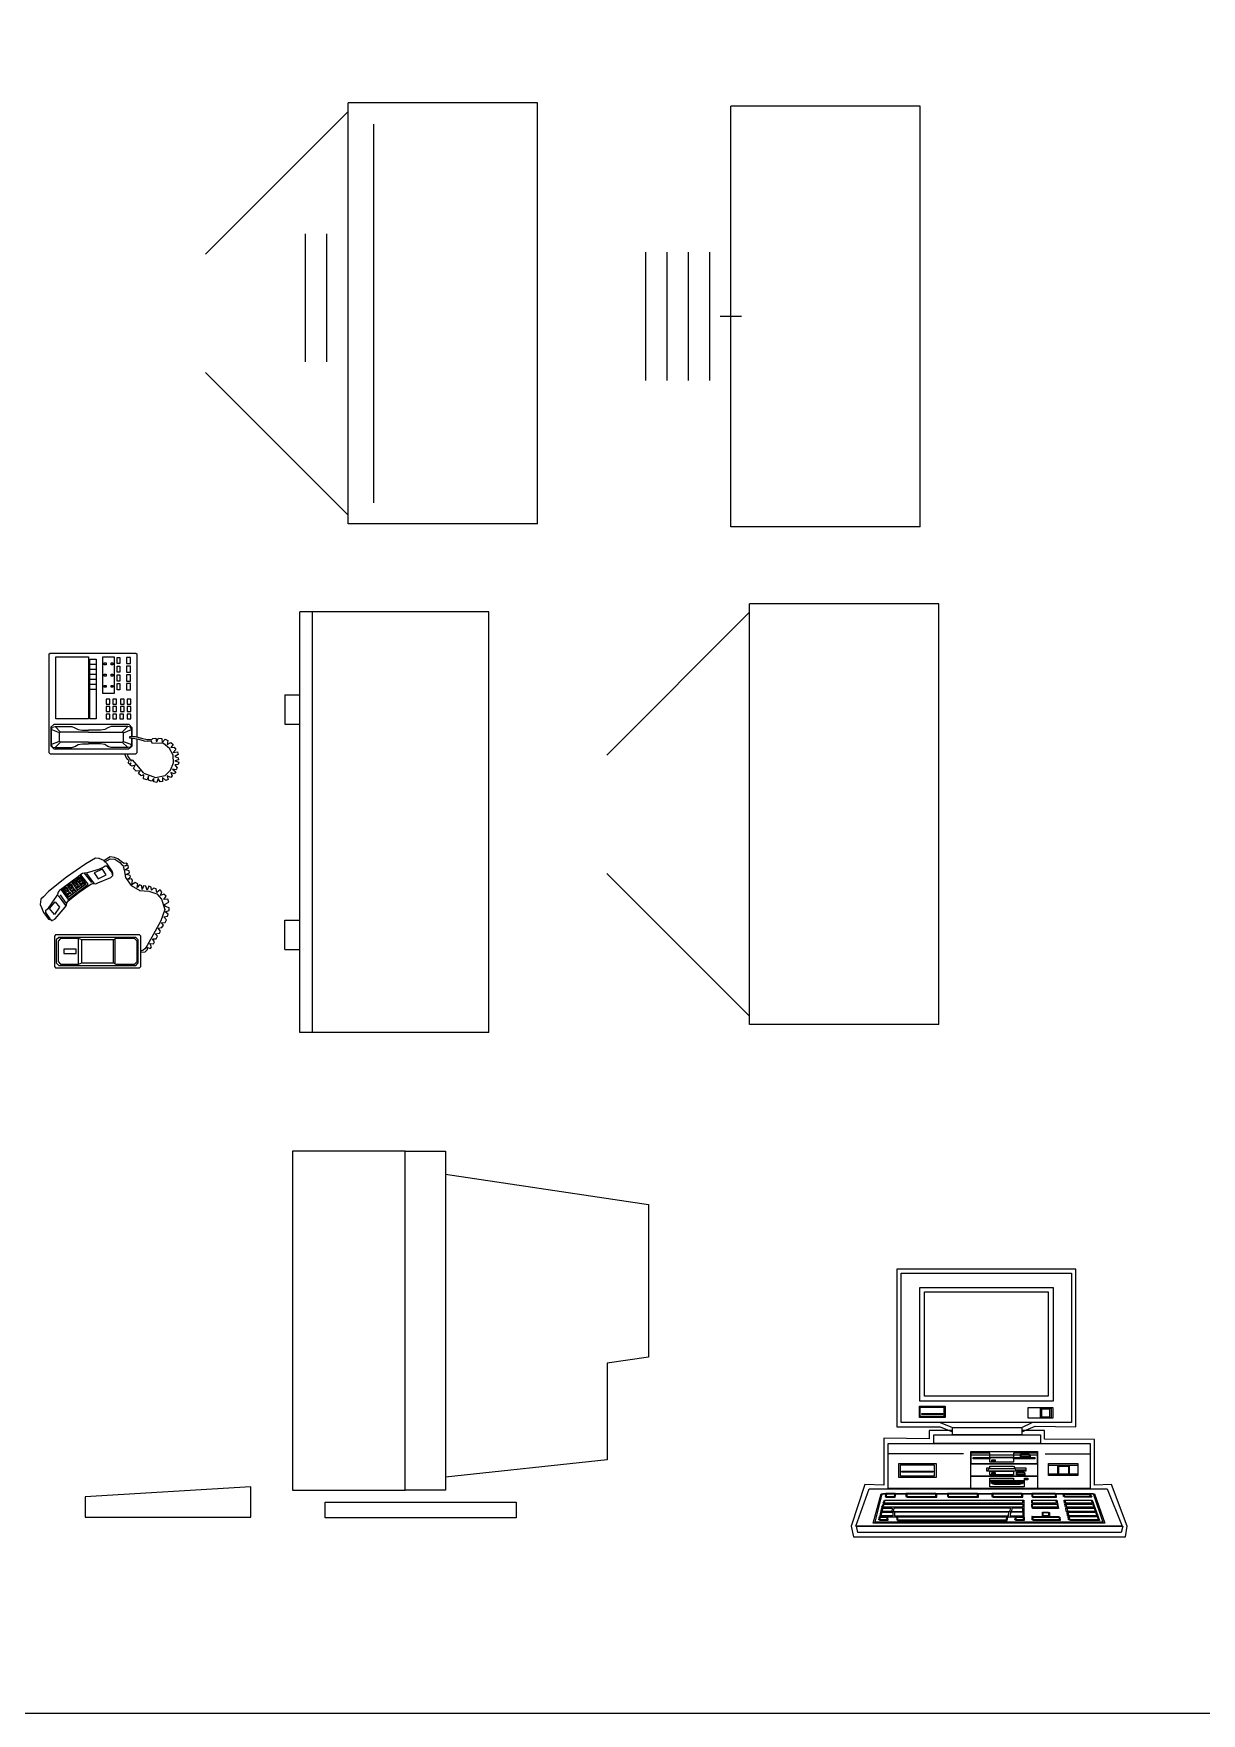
# Model space of a CAD drawing. Header units: millimetres. Extents: x 1474 to 2240, y 2278 to 2630.
# Drawn here: x 2233.178 to 2236.442, y 2601.843 to 2606.536 of the extents above; entities that cross this region are included whole.
import ezdxf

# ---------------------------------------------------------------- set-up
doc = ezdxf.new("R2010")
doc.units = ezdxf.units.MM
doc.layers.add('3DJORDAN', color=30, linetype='Continuous')
doc.layers.add('THIET-BI', color=21, linetype='Continuous')

# ---------------------------------------------------------------- blocks, each defined once
blk = doc.blocks.new('A$C1BE96750')
at = {"layer": 'THIET-BI', "linetype": 'ByBlock'}
for p, q in [((0, 1030), (10, 1040)), ((0, 1030), (0, 240)), ((10, 1040), (700, 1040)), ((55, 510), (55, 1010)), ((55, 1010), (320, 1010)), ((320, 1010), (320, 510)), ((330, 510), (330, 990)), ((330, 990), (380, 990)), ((330, 950), (380, 950)), ((380, 990), (380, 510)), ((435, 1010), (525, 1010)), ((435, 715), (435, 1010)), ((445, 960), (460, 960)), ((445, 945), (445, 960)), ((460, 945), (445, 945)), ((460, 960), (460, 945)), ((500, 960), (515, 960)), ((500, 945), (500, 960)), ((515, 945), (500, 945)), ((515, 960), (515, 945)), ((525, 1010), (525, 715)), ((550, 955), (550, 1005)), ((550, 1005), (570, 1005)), ((570, 955), (550, 955)), ((570, 1005), (570, 955)), ((655, 1005), (625, 1005)), ((625, 1005), (625, 955)), ((625, 955), (655, 955)), ((655, 955), (655, 1005)), ((700, 1040), (710, 1030)), ((710, 365), (710, 1030)), ((330, 910), (380, 910)), ((330, 870), (380, 870)), ((330, 830), (380, 830)), ((445, 870), (460, 870)), ((445, 855), (445, 870)), ((460, 855), (445, 855)), ((460, 870), (460, 855)), ((500, 870), (515, 870)), ((500, 855), (500, 870)), ((515, 855), (500, 855)), ((515, 870), (515, 855)), ((550, 885), (550, 935)), ((550, 935), (570, 935)), ((570, 885), (550, 885)), ((550, 815), (550, 865)), ((550, 865), (570, 865)), ((570, 815), (550, 815)), ((570, 935), (570, 885)), ((570, 865), (570, 815)), ((625, 935), (625, 885)), ((655, 935), (625, 935)), ((625, 885), (655, 885)), ((625, 865), (625, 815)), ((655, 865), (625, 865)), ((625, 815), (655, 815)), ((655, 885), (655, 935)), ((655, 815), (655, 865)), ((330, 790), (380, 790)), ((330, 750), (380, 750)), ((525, 715), (435, 715)), ((445, 780), (460, 780)), ((445, 765), (445, 780)), ((460, 765), (445, 765)), ((460, 780), (460, 765)), ((500, 765), (500, 780)), ((500, 780), (515, 780)), ((515, 765), (500, 765)), ((515, 780), (515, 765)), ((550, 795), (570, 795)), ((550, 745), (550, 795)), ((570, 745), (550, 745)), ((570, 795), (570, 745)), ((625, 795), (625, 745)), ((655, 795), (625, 795)), ((625, 745), (655, 745)), ((655, 745), (655, 795)), ((460, 670), (460, 630)), ((490, 670), (460, 670)), ((460, 630), (490, 630)), ((490, 610), (460, 610)), ((460, 610), (460, 570)), ((460, 570), (490, 570)), ((460, 550), (460, 510)), ((490, 550), (460, 550)), ((490, 630), (490, 670)), ((490, 570), (490, 610)), ((490, 510), (490, 550)), ((515, 670), (515, 630)), ((545, 670), (515, 670)), ((515, 630), (545, 630)), ((515, 610), (515, 570)), ((545, 610), (515, 610)), ((515, 570), (545, 570)), ((515, 550), (515, 510)), ((545, 550), (515, 550)), ((545, 630), (545, 670)), ((545, 570), (545, 610)), ((545, 510), (545, 550)), ((570, 550), (570, 510)), ((600, 550), (570, 550)), ((575, 670), (575, 630)), ((605, 670), (575, 670)), ((575, 630), (605, 630)), ((605, 610), (575, 610)), ((575, 610), (575, 570)), ((575, 570), (605, 570)), ((600, 510), (600, 550)), ((605, 630), (605, 670)), ((605, 570), (605, 610)), ((630, 670), (630, 630)), ((660, 670), (630, 670)), ((630, 630), (660, 630)), ((630, 610), (630, 570)), ((660, 610), (630, 610)), ((630, 570), (660, 570)), ((630, 550), (630, 510)), ((660, 550), (630, 550)), ((660, 630), (660, 670)), ((660, 570), (660, 610)), ((660, 510), (660, 550)), ((40, 465), (15, 445)), ((15, 445), (15, 295)), ((20, 425), (30, 445)), ((85, 400), (20, 425)), ((20, 425), (20, 305)), ((30, 445), (50, 450)), ((645, 465), (40, 465)), ((50, 450), (95, 405)), ((50, 450), (185, 450)), ((320, 510), (55, 510)), ((95, 405), (85, 400)), ((320, 405), (95, 405)), ((185, 450), (210, 440)), ((210, 440), (235, 425)), ((235, 425), (270, 420)), ((270, 420), (320, 420)), ((415, 420), (320, 420)), ((320, 405), (590, 405)), ((380, 510), (330, 510)), ((450, 425), (415, 420)), ((475, 440), (450, 425)), ((460, 510), (490, 510)), ((500, 450), (475, 440)), ((635, 450), (500, 450)), ((515, 510), (545, 510)), ((570, 510), (600, 510)), ((635, 450), (590, 405)), ((590, 405), (600, 400)), ((600, 400), (665, 425)), ((630, 510), (660, 510)), ((655, 445), (635, 450)), ((670, 440), (645, 465)), ((665, 425), (655, 445)), ((665, 425), (665, 370)), ((670, 370), (670, 440)), ((15, 295), (40, 270)), ((85, 330), (20, 305)), ((20, 305), (30, 285)), ((30, 285), (50, 280)), ((40, 270), (640, 270)), ((50, 280), (95, 325)), ((50, 280), (185, 280)), ((85, 330), (85, 400)), ((95, 325), (85, 330)), ((320, 325), (95, 325)), ((185, 280), (210, 290)), ((210, 290), (235, 305)), ((235, 305), (270, 310)), ((270, 310), (320, 310)), ((320, 325), (590, 325)), ((415, 310), (320, 310)), ((450, 305), (415, 310)), ((475, 290), (450, 305)), ((500, 280), (475, 290)), ((635, 280), (500, 280)), ((590, 325), (600, 330)), ((635, 280), (590, 325)), ((600, 330), (600, 400)), ((600, 330), (665, 305)), ((655, 285), (635, 280)), ((640, 270), (670, 295)), ((650, 355), (650, 370)), ((650, 370), (693, 369)), ((690, 352), (650, 355)), ((665, 305), (655, 285)), ((665, 354), (665, 305)), ((670, 295), (670, 354)), ((722, 345), (690, 352)), ((693, 369), (744, 357)), ((710, 240), (710, 348)), ((770, 333), (722, 345)), ((744, 357), (791, 345)), ((794, 330), (770, 333)), ((791, 345), (818, 346)), ((821, 331), (794, 330)), ((818, 346), (824, 343)), ((834, 313), (821, 331)), ((824, 343), (835, 354)), ((857, 317), (834, 313)), ((835, 354), (859, 356)), ((921, 312), (857, 317)), ((859, 356), (864, 327)), ((864, 327), (881, 355)), ((881, 355), (909, 353)), ((909, 353), (912, 321)), ((912, 321), (934, 349)), ((970, 273), (921, 312)), ((934, 349), (957, 336)), ((957, 336), (951, 306)), ((951, 306), (980, 320)), ((998, 220), (970, 273)), ((980, 320), (998, 305)), ((998, 305), (981, 281)), ((981, 281), (1008, 285)), ((1008, 285), (1020, 266)), ((0, 240), (10, 230)), ((10, 230), (700, 230)), ((621, 200), (610, 230)), ((635, 186), (621, 200)), ((630, 230), (636, 208)), ((645, 175), (635, 186)), ((636, 208), (652, 188)), ((638, 157), (645, 175)), ((647, 148), (638, 157)), ((662, 155), (647, 148)), ((652, 188), (659, 182)), ((652, 143), (662, 155)), ((666, 130), (652, 143)), ((659, 182), (658, 172)), ((658, 172), (669, 182)), ((695, 140), (666, 130)), ((669, 182), (705, 142)), ((681, 113), (695, 140)), ((700, 230), (710, 240)), ((705, 142), (761, 76)), ((978, 100), (1003, 159)), ((1003, 159), (998, 220)), ((1020, 266), (1000, 242)), ((1000, 242), (1033, 245)), ((1039, 224), (1012, 210)), ((1012, 210), (1039, 198)), ((1041, 181), (1012, 174)), ((1012, 174), (1044, 163)), ((1039, 144), (1012, 143)), ((1012, 143), (1032, 119)), ((1033, 245), (1039, 224)), ((1039, 198), (1041, 181)), ((1044, 163), (1039, 144)), ((703, 90), (681, 113)), ((735, 95), (703, 90)), ((721, 72), (735, 95)), ((741, 53), (721, 72)), ((763, 61), (741, 53)), ((760, 30), (763, 61)), ((790, 21), (760, 30)), ((763, 75), (858, 41)), ((801, 51), (790, 21)), ((800, 18), (801, 51)), ((824, 11), (800, 18)), ((844, 32), (824, 11)), ((844, 5), (844, 32)), ((869, 0), (844, 5)), ((858, 41), (934, 56)), ((878, 31), (869, 0)), ((894, 5), (878, 31)), ((914, 9), (894, 5)), ((913, 40), (914, 9)), ((940, 16), (913, 40)), ((934, 56), (978, 100)), ((960, 24), (940, 16)), ((951, 54), (960, 24)), ((979, 39), (951, 54)), ((979, 81), (991, 53)), ((1006, 69), (979, 81)), ((991, 53), (979, 39)), ((1024, 103), (994, 106)), ((994, 106), (1020, 85)), ((1020, 85), (1006, 69)), ((1032, 119), (1024, 103))]:
    blk.add_line(p, q, dxfattribs=at)
blk = doc.blocks.new('A$C19266CF4')
at = {"layer": 'THIET-BI', "linetype": 'ByBlock'}
for p, q in [((366, 835), (212, 729)), ((444, 880), (366, 835)), ((475, 879), (444, 880)), ((511, 861), (475, 879)), ((522, 817), (506, 807)), ((564, 891), (512, 860)), ((512, 860), (519, 851)), ((519, 851), (563, 876)), ((532, 817), (522, 817)), ((539, 835), (523, 852)), ((545, 810), (532, 817)), ((580, 777), (539, 835)), ((576, 768), (545, 810)), ((563, 876), (600, 873)), ((598, 887), (564, 891)), ((624, 876), (598, 887)), ((600, 873), (641, 846)), ((653, 851), (624, 876)), ((641, 846), (658, 825)), ((674, 838), (653, 851)), ((658, 825), (669, 819)), ((669, 819), (667, 815)), ((667, 815), (675, 788)), ((692, 841), (674, 838)), ((679, 817), (702, 834)), ((706, 823), (679, 817)), ((702, 834), (692, 841)), ((710, 805), (706, 823)), ((212, 729), (68, 613)), ((327, 747), (169, 627)), ((309, 735), (173, 635)), ((222, 657), (245, 675)), ((245, 675), (259, 655)), ((257, 685), (281, 703)), ((272, 666), (257, 685)), ((262, 677), (286, 694)), ((295, 683), (272, 666)), ((277, 658), (300, 675)), ((281, 703), (295, 683)), ((292, 712), (316, 729)), ((306, 692), (292, 712)), ((308, 665), (296, 682)), ((297, 703), (321, 721)), ((330, 709), (306, 692)), ((321, 672), (307, 690)), ((328, 751), (309, 735)), ((311, 684), (335, 702)), ((316, 729), (330, 709)), ((320, 672), (343, 689)), ((368, 674), (323, 738)), ((326, 664), (349, 682)), ((387, 671), (327, 747)), ((339, 759), (328, 751)), ((343, 691), (331, 709)), ((354, 761), (339, 759)), ((358, 671), (345, 688)), ((379, 763), (354, 761)), ((354, 761), (413, 686)), ((436, 676), (375, 759)), ((468, 791), (379, 763)), ((408, 671), (424, 678)), ((424, 678), (447, 676)), ((500, 792), (433, 763)), ((433, 763), (465, 716)), ((447, 676), (463, 682)), ((463, 682), (567, 726)), ((465, 716), (531, 746)), ((506, 807), (468, 791)), ((531, 746), (500, 792)), ((567, 726), (583, 742)), ((583, 741), (576, 768)), ((583, 760), (580, 777)), ((583, 742), (583, 760)), ((675, 788), (685, 725)), ((683, 787), (710, 805)), ((715, 779), (683, 787)), ((685, 725), (732, 661)), ((690, 749), (717, 763)), ((724, 743), (690, 749)), ((702, 711), (727, 730)), ((734, 716), (702, 711)), ((717, 763), (715, 779)), ((727, 730), (724, 743)), ((743, 704), (734, 716)), ((736, 668), (743, 704)), ((764, 686), (736, 668)), ((784, 675), (764, 686)), ((779, 646), (784, 675)), ((6, 551), (3, 529)), ((27, 571), (6, 551)), ((68, 613), (27, 571)), ((140, 589), (60, 472)), ((145, 607), (140, 589)), ((149, 615), (145, 607)), ((207, 502), (147, 580)), ((156, 621), (149, 615)), ((173, 635), (156, 621)), ((210, 520), (164, 586)), ((169, 627), (225, 550)), ((178, 631), (224, 567)), ((185, 631), (208, 649)), ((199, 612), (185, 631)), ((190, 623), (213, 640)), ((223, 629), (199, 612)), ((213, 592), (200, 610)), ((204, 604), (227, 621)), ((208, 649), (223, 629)), ((212, 591), (236, 609)), ((227, 573), (213, 591)), ((218, 584), (242, 602)), ((236, 638), (222, 657)), ((235, 611), (223, 628)), ((224, 567), (368, 674)), ((225, 550), (387, 671)), ((226, 649), (250, 666)), ((226, 538), (313, 608)), ((227, 573), (251, 590)), ((259, 655), (236, 638)), ((250, 618), (237, 636)), ((251, 591), (238, 608)), ((241, 630), (264, 647)), ((249, 617), (273, 635)), ((264, 599), (250, 617)), ((255, 610), (278, 628)), ((272, 637), (260, 654)), ((264, 599), (288, 616)), ((286, 646), (273, 664)), ((288, 617), (275, 634)), ((285, 645), (308, 663)), ((300, 627), (286, 645)), ((291, 638), (314, 656)), ((300, 627), (324, 644)), ((324, 645), (310, 662)), ((313, 608), (408, 671)), ((335, 653), (321, 671)), ((335, 653), (358, 671)), ((732, 661), (800, 620)), ((799, 667), (779, 646)), ((798, 620), (874, 615)), ((816, 659), (799, 667)), ((821, 629), (816, 659)), ((831, 659), (821, 629)), ((850, 657), (831, 659)), ((861, 625), (850, 657)), ((873, 655), (861, 625)), ((893, 648), (873, 655)), ((874, 615), (937, 595)), ((895, 623), (893, 648)), ((911, 641), (895, 623)), ((933, 635), (911, 641)), ((938, 605), (933, 635)), ((937, 595), (976, 553)), ((965, 626), (938, 605)), ((978, 610), (965, 626)), ((968, 582), (978, 610)), ((995, 593), (968, 582)), ((976, 553), (1002, 468)), ((1012, 576), (995, 593)), ((995, 550), (1012, 576)), ((1027, 551), (995, 550)), ((1033, 528), (1027, 551)), ((3, 529), (0, 510)), ((0, 510), (10, 485)), ((10, 485), (27, 444)), ((27, 444), (68, 391)), ((60, 472), (44, 457)), ((44, 457), (44, 445)), ((44, 445), (79, 395)), ((75, 476), (121, 531)), ((114, 429), (75, 476)), ((156, 488), (114, 429)), ((121, 531), (156, 488)), ((121, 395), (201, 488)), ((201, 488), (211, 503)), ((211, 503), (214, 522)), ((214, 522), (226, 538)), ((1002, 468), (971, 378)), ((993, 410), (1023, 415)), ((1015, 386), (993, 410)), ((1000, 510), (1033, 528)), ((1006, 493), (1000, 510)), ((1005, 451), (1038, 462)), ((1029, 431), (1005, 451)), ((1038, 483), (1006, 493)), ((1023, 415), (1029, 431)), ((1038, 462), (1038, 483)), ((68, 391), (101, 383)), ((79, 395), (97, 379)), ((101, 383), (121, 395)), ((923, 294), (860, 180)), ((971, 378), (923, 294)), ((925, 274), (958, 278)), ((944, 254), (925, 274)), ((949, 318), (979, 324)), ((966, 295), (949, 318)), ((958, 278), (966, 295)), ((973, 361), (1004, 365)), ((991, 342), (973, 361)), ((979, 324), (991, 342)), ((1004, 365), (1015, 386)), ((124, 265), (114, 255)), ((114, 255), (114, 10)), ((799, 265), (124, 265)), ((149, 245), (129, 225)), ((129, 225), (129, 40)), ((164, 235), (144, 215)), ((144, 215), (144, 50)), ((769, 245), (149, 245)), ((309, 235), (164, 235)), ((189, 150), (189, 115)), ((289, 150), (189, 150)), ((289, 115), (289, 150)), ((334, 225), (309, 235)), ((309, 30), (309, 235)), ((589, 225), (334, 225)), ((334, 40), (334, 225)), ((609, 235), (589, 225)), ((589, 40), (589, 225)), ((604, 30), (604, 235)), ((759, 235), (609, 235)), ((779, 215), (759, 235)), ((789, 225), (769, 245)), ((779, 50), (779, 215)), ((789, 40), (789, 225)), ((809, 255), (799, 265)), ((809, 10), (809, 255)), ((827, 142), (809, 135)), ((841, 152), (827, 142)), ((852, 166), (841, 152)), ((843, 130), (862, 147)), ((860, 180), (852, 166)), ((862, 147), (864, 164)), ((864, 164), (886, 155)), ((896, 168), (882, 197)), ((882, 197), (911, 192)), ((886, 155), (896, 168)), ((920, 208), (902, 233)), ((902, 233), (931, 233)), ((911, 192), (920, 208)), ((931, 233), (944, 254)), ((114, 10), (124, 0)), ((124, 0), (799, 0)), ((129, 40), (149, 20)), ((144, 50), (144, 50)), ((144, 50), (164, 30)), ((149, 20), (769, 20)), ((164, 30), (309, 30)), ((189, 115), (289, 115)), ((309, 30), (334, 40)), ((334, 40), (589, 40)), ((589, 40), (609, 30)), ((609, 30), (759, 30)), ((759, 30), (779, 50)), ((769, 20), (789, 40)), ((799, 0), (809, 10)), ((809, 125), (843, 130))]:
    blk.add_line(p, q, dxfattribs=at)
blk = doc.blocks.new('cuppord-5')
at = {"color": 0, "linetype": 'ByBlock'}
for p, q in [((0, 0), (-0.45, 0)), ((-0.45, -1), (-0.45, 0)), ((0, -1), (0, 0)), ((-0.45, -0.02), (-0.7894, -0.3594)), ((-0.39, -0.05), (-0.39, -0.95)), ((-0.5516, -0.6155), (-0.5516, -0.3107)), ((-0.5008, -0.6155), (-0.5008, -0.3107)), ((-0.45, -0.98), (-0.7894, -0.6406)), ((0, -1), (-0.45, -1))]:
    blk.add_line(p, q, dxfattribs=at)
blk = doc.blocks.new('cuppord-2')
at = {"color": 0, "linetype": 'ByBlock'}
for p, q in [((-0.45, -1), (-0.45, 0)), ((0, 0), (-0.45, 0)), ((0, -1), (0, 0)), ((-0.45, -0.02), (-0.7894, -0.3594)), ((-0.45, -0.98), (-0.7894, -0.6406)), ((0, -1), (-0.45, -1))]:
    blk.add_line(p, q, dxfattribs=at)
blk = doc.blocks.new('cuppord-3')
at = {"color": 0, "linetype": 'ByBlock'}
for p, q in [((-0.45, -1), (-0.45, 0)), ((0, 0), (-0.45, 0)), ((-0.42, -1), (-0.42, 0)), ((0, -1), (0, 0)), ((-0.4857, -0.1975), (-0.45, -0.1975)), ((-0.4857, -0.1975), (-0.4857, -0.2673)), ((-0.4857, -0.2673), (-0.45, -0.2673)), ((-0.4857, -0.7327), (-0.45, -0.7327)), ((-0.4857, -0.8025), (-0.4857, -0.7327)), ((-0.4857, -0.8025), (-0.45, -0.8025)), ((0, -1), (-0.45, -1))]:
    blk.add_line(p, q, dxfattribs=at)
blk = doc.blocks.new('cuppord-4')
at = {"color": 0, "linetype": 'ByBlock'}
for p, q in [((-0.45, -1), (-0.45, 0)), ((0, 0), (-0.45, 0)), ((0, -1), (0, 0)), ((-0.6532, -0.3476), (-0.6532, -0.6524)), ((-0.6024, -0.3476), (-0.6024, -0.6524)), ((-0.5516, -0.3476), (-0.5516, -0.6524)), ((-0.5008, -0.3476), (-0.5008, -0.6524)), ((-0.4246, -0.5), (-0.4754, -0.5)), ((0, -1), (-0.45, -1))]:
    blk.add_line(p, q, dxfattribs=at)
blk = doc.blocks.new('computer-1')
at = {"color": 0, "linetype": 'ByBlock'}
for p, q in [((0.5, 0), (0, 0)), ((0, 0), (0, 0)), ((0, 0), (0, -0.4408)), ((0.5, -0.4403), (0.5, 0)), ((0.0122, -0.0117), (0.0122, -0.0117)), ((0.0122, -0.4286), (0.0122, -0.0117)), ((0.0122, -0.0117), (0.4885, -0.0117)), ((0.4885, -0.0117), (0.4885, -0.4286)), ((0.064, -0.0518), (0.064, -0.0518)), ((0.064, -0.3689), (0.064, -0.0518)), ((0.064, -0.0518), (0.4367, -0.0518)), ((0.077, -0.0635), (0.077, -0.0635)), ((0.077, -0.3548), (0.077, -0.0635)), ((0.077, -0.0635), (0.4224, -0.0635)), ((0.4224, -0.0635), (0.4224, -0.3548)), ((0.4367, -0.0518), (0.4367, -0.3689)), ((0.4367, -0.3689), (0.064, -0.3689)), ((0.4224, -0.3548), (0.077, -0.3548)), ((0.0628, -0.3832), (0.0628, -0.3832)), ((0.0628, -0.4143), (0.0628, -0.3832)), ((0.0628, -0.3832), (0.1352, -0.3832)), ((0.1352, -0.4143), (0.0628, -0.4143)), ((0.0653, -0.3857), (0.0653, -0.3857)), ((0.0653, -0.4117), (0.0653, -0.3857)), ((0.0653, -0.3857), (0.1314, -0.3857)), ((0.1314, -0.4117), (0.0653, -0.4117)), ((0.0699, -0.4033), (0.0699, -0.4033)), ((0.0699, -0.4059), (0.0699, -0.4033)), ((0.0699, -0.4033), (0.1283, -0.4033)), ((0.1283, -0.4059), (0.0699, -0.4059)), ((0.1283, -0.4033), (0.1283, -0.4059)), ((0.1314, -0.3857), (0.1314, -0.4117)), ((0.1352, -0.3832), (0.1352, -0.4143)), ((0.3671, -0.3865), (0.3671, -0.3865)), ((0.3671, -0.4163), (0.3671, -0.3865)), ((0.3671, -0.3865), (0.4355, -0.3865)), ((0.4355, -0.4163), (0.3671, -0.4163)), ((0.401, -0.3885), (0.401, -0.3885)), ((0.401, -0.4156), (0.401, -0.3885)), ((0.401, -0.3885), (0.4309, -0.3885)), ((0.4309, -0.4156), (0.401, -0.4156)), ((0.4048, -0.3903), (0.4048, -0.3903)), ((0.4048, -0.4138), (0.4048, -0.3903)), ((0.4048, -0.3903), (0.427, -0.3903)), ((0.427, -0.4138), (0.4048, -0.4138)), ((0.427, -0.3903), (0.427, -0.4138)), ((0.4309, -0.3885), (0.4309, -0.4156)), ((0.4355, -0.3865), (0.4355, -0.4163)), ((0, -0.4408), (0.1212, -0.4408)), ((0.4885, -0.4286), (0.0122, -0.4286)), ((0.0906, -0.4505), (0.0906, -0.4745)), ((0.1554, -0.4513), (0.0906, -0.4505)), ((0.1031, -0.4628), (0.1031, -0.4628)), ((0.1031, -0.4875), (0.1031, -0.4628)), ((0.1031, -0.4628), (0.4018, -0.4628)), ((0.1212, -0.4286), (0.1554, -0.4421)), ((0.3781, -0.4286), (0.1212, -0.4286)), ((0.1212, -0.4408), (0.1554, -0.4543)), ((0.1554, -0.4421), (0.1554, -0.4421)), ((0.1554, -0.4421), (0.3495, -0.4421)), ((0.1554, -0.4421), (0.1554, -0.4421)), ((0.1554, -0.4628), (0.1554, -0.4421)), ((0.1554, -0.4421), (0.3495, -0.4421)), ((0.1554, -0.4543), (0.1554, -0.4513)), ((0.3495, -0.4628), (0.1554, -0.4628)), ((0.3495, -0.4421), (0.3781, -0.4286)), ((0.3495, -0.4543), (0.3865, -0.4388)), ((0.3495, -0.4421), (0.3495, -0.4628)), ((0.3495, -0.4513), (0.3495, -0.4543)), ((0.4128, -0.4513), (0.3495, -0.4513)), ((0.3865, -0.4388), (0.5, -0.4403)), ((0.4018, -0.4628), (0.4018, -0.4875)), ((0.4128, -0.475), (0.4128, -0.4513)), ((-0.0362, -0.4724), (-0.0362, -0.6033)), ((0.0906, -0.4745), (-0.0362, -0.4724)), ((-0.024, -0.4875), (0.5403, -0.4875)), ((-0.024, -0.4875), (-0.024, -0.4875)), ((-0.024, -0.613), (-0.024, -0.4875)), ((0.1865, -0.5158), (-0.024, -0.5158)), ((0.4018, -0.4875), (0.1031, -0.4875)), ((0.2066, -0.5094), (0.2066, -0.5094)), ((0.2066, -0.5199), (0.2066, -0.5094)), ((0.2066, -0.5094), (0.3929, -0.5094)), ((0.2066, -0.5094), (0.2066, -0.5094)), ((0.2066, -0.5444), (0.2066, -0.5094)), ((0.2066, -0.5094), (0.3929, -0.5094)), ((0.2066, -0.5145), (0.2066, -0.5145)), ((0.2602, -0.5145), (0.2066, -0.5145)), ((0.2066, -0.5145), (0.2066, -0.5436)), ((0.2602, -0.5393), (0.2602, -0.5145)), ((0.3263, -0.5145), (0.3263, -0.5393)), ((0.3929, -0.5145), (0.3263, -0.5145)), ((0.3929, -0.5094), (0.3929, -0.5199)), ((0.3929, -0.5094), (0.3929, -0.5444)), ((0.3929, -0.5436), (0.3929, -0.5145)), ((0.5526, -0.4758), (0.4128, -0.475)), ((0.414, -0.5158), (0.5403, -0.5158)), ((0.5403, -0.4875), (0.5403, -0.613)), ((0.5526, -0.6033), (0.5526, -0.4758)), ((0.0059, -0.5431), (0.0059, -0.5431)), ((0.0059, -0.5819), (0.0059, -0.5431)), ((0.0059, -0.5431), (0.1094, -0.5431)), ((0.0097, -0.5469), (0.0097, -0.5469)), ((0.0097, -0.5781), (0.0097, -0.5469)), ((0.0097, -0.5469), (0.1043, -0.5469)), ((0.1043, -0.5469), (0.1043, -0.5781)), ((0.1094, -0.5431), (0.1094, -0.5819)), ((0.3929, -0.5199), (0.2066, -0.5199)), ((0.2066, -0.5436), (0.3929, -0.5436)), ((0.2066, -0.5436), (0.2066, -0.5436)), ((0.2066, -0.5786), (0.2066, -0.5436)), ((0.2066, -0.5436), (0.3929, -0.5436)), ((0.3929, -0.5444), (0.2066, -0.5444)), ((0.2135, -0.5263), (0.2135, -0.5263)), ((0.2135, -0.5301), (0.2135, -0.5263)), ((0.2135, -0.5263), (0.2602, -0.5263)), ((0.2602, -0.5301), (0.2135, -0.5301)), ((0.2513, -0.5548), (0.2602, -0.5548)), ((0.2513, -0.5645), (0.2513, -0.5548)), ((0.2513, -0.5645), (0.2589, -0.5574)), ((0.2589, -0.5574), (0.3301, -0.5574)), ((0.2602, -0.525), (0.2602, -0.525)), ((0.2602, -0.5276), (0.2602, -0.525)), ((0.2602, -0.525), (0.3263, -0.525)), ((0.2602, -0.5263), (0.2602, -0.5301)), ((0.3263, -0.5276), (0.2602, -0.5276)), ((0.3263, -0.5393), (0.2602, -0.5393)), ((0.2602, -0.5503), (0.2602, -0.5503)), ((0.2602, -0.5515), (0.2602, -0.5503)), ((0.2602, -0.5503), (0.3263, -0.5503)), ((0.2602, -0.5548), (0.2602, -0.5515)), ((0.2653, -0.5327), (0.2653, -0.5327)), ((0.2653, -0.5367), (0.2653, -0.5327)), ((0.2653, -0.5327), (0.2745, -0.5327)), ((0.2745, -0.5367), (0.2653, -0.5367)), ((0.2745, -0.5327), (0.2745, -0.5367)), ((0.3263, -0.525), (0.3263, -0.5276)), ((0.3263, -0.5263), (0.3263, -0.5263)), ((0.3263, -0.5301), (0.3263, -0.5263)), ((0.3263, -0.5263), (0.3857, -0.5263)), ((0.3857, -0.5301), (0.3263, -0.5301)), ((0.3263, -0.5503), (0.3301, -0.5548)), ((0.3301, -0.5548), (0.3605, -0.5548)), ((0.3301, -0.5574), (0.3314, -0.5605)), ((0.3314, -0.5605), (0.3605, -0.5605)), ((0.3457, -0.5166), (0.3457, -0.5166)), ((0.3457, -0.5242), (0.3457, -0.5166)), ((0.3457, -0.5166), (0.3702, -0.5166)), ((0.3702, -0.5242), (0.3457, -0.5242)), ((0.3477, -0.5191), (0.3477, -0.5191)), ((0.3477, -0.5268), (0.3477, -0.5191)), ((0.3477, -0.5191), (0.3722, -0.5191)), ((0.3722, -0.5268), (0.3477, -0.5268)), ((0.3605, -0.5548), (0.3605, -0.5645)), ((0.3605, -0.5605), (0.3605, -0.5645)), ((0.3702, -0.5166), (0.3702, -0.5242)), ((0.3722, -0.5191), (0.3722, -0.5268)), ((0.3857, -0.5263), (0.3857, -0.5301)), ((0.3929, -0.5436), (0.3929, -0.5786)), ((0.4237, -0.5431), (0.5054, -0.5431)), ((0.4237, -0.5431), (0.4237, -0.5431)), ((0.4237, -0.573), (0.4237, -0.5431)), ((0.4237, -0.5482), (0.5054, -0.5482)), ((0.4237, -0.5482), (0.4237, -0.5482)), ((0.4237, -0.5768), (0.4237, -0.5482)), ((0.4495, -0.549), (0.4495, -0.549)), ((0.4495, -0.5747), (0.4495, -0.549)), ((0.4495, -0.549), (0.4819, -0.549)), ((0.4523, -0.5508), (0.4523, -0.5508)), ((0.4523, -0.573), (0.4523, -0.5508)), ((0.4523, -0.5508), (0.4793, -0.5508)), ((0.4793, -0.5508), (0.4793, -0.573)), ((0.4819, -0.549), (0.4819, -0.5747)), ((0.5054, -0.5431), (0.5054, -0.573)), ((0.5054, -0.5482), (0.5054, -0.5768)), ((-0.0893, -0.6013), (-0.1276, -0.7179)), ((-0.0362, -0.6033), (-0.0893, -0.6013)), ((0.1094, -0.5819), (0.0059, -0.5819)), ((0.1043, -0.5781), (0.0097, -0.5781)), ((0.0138, -0.5645), (0.0138, -0.5645)), ((0.0138, -0.5671), (0.0138, -0.5645)), ((0.0138, -0.5645), (0.1003, -0.5645)), ((0.1003, -0.5671), (0.0138, -0.5671)), ((0.1003, -0.5645), (0.1003, -0.5671)), ((0.2066, -0.5786), (0.2066, -0.5786)), ((0.2066, -0.6135), (0.2066, -0.5786)), ((0.2066, -0.5786), (0.3929, -0.5786)), ((0.3929, -0.5786), (0.2066, -0.5786)), ((0.2513, -0.5645), (0.2513, -0.5645)), ((0.3605, -0.5645), (0.2513, -0.5645)), ((0.3605, -0.5645), (0.2513, -0.5645)), ((0.2602, -0.5645), (0.2602, -0.5645)), ((0.2602, -0.5747), (0.2602, -0.5645)), ((0.2602, -0.5645), (0.3263, -0.5645)), ((0.3263, -0.5747), (0.2602, -0.5747)), ((0.2602, -0.5839), (0.2602, -0.5839)), ((0.2602, -0.5903), (0.2602, -0.5839)), ((0.2602, -0.5839), (0.3263, -0.5839)), ((0.2602, -0.5903), (0.2602, -0.5903)), ((0.2602, -0.6084), (0.2602, -0.5903)), ((0.2602, -0.5903), (0.3561, -0.5903)), ((0.3263, -0.5903), (0.2602, -0.5903)), ((0.3561, -0.6084), (0.2602, -0.6084)), ((0.2622, -0.5916), (0.2622, -0.5916)), ((0.2622, -0.5941), (0.2622, -0.5916)), ((0.2622, -0.5916), (0.3541, -0.5916)), ((0.3541, -0.5941), (0.2622, -0.5941)), ((0.2622, -0.5967), (0.2622, -0.5967)), ((0.2622, -0.5974), (0.2622, -0.5967)), ((0.2622, -0.5967), (0.2724, -0.5967)), ((0.2694, -0.6008), (0.2622, -0.5974)), ((0.2653, -0.5684), (0.2653, -0.5684)), ((0.2653, -0.5722), (0.2653, -0.5684)), ((0.2653, -0.5684), (0.2745, -0.5684)), ((0.2745, -0.5722), (0.2653, -0.5722)), ((0.2724, -0.6013), (0.2694, -0.6008)), ((0.2724, -0.5967), (0.2737, -0.5974)), ((0.3431, -0.6013), (0.2724, -0.6013)), ((0.2737, -0.5974), (0.3406, -0.5974)), ((0.2745, -0.5684), (0.2745, -0.5722)), ((0.3263, -0.5645), (0.3263, -0.5747)), ((0.3263, -0.5839), (0.3263, -0.5903)), ((0.3339, -0.5671), (0.3339, -0.5671)), ((0.3339, -0.5747), (0.3339, -0.5671)), ((0.3339, -0.5671), (0.3561, -0.5671)), ((0.3561, -0.5747), (0.3339, -0.5747)), ((0.336, -0.5689), (0.336, -0.5689)), ((0.336, -0.5768), (0.336, -0.5689)), ((0.336, -0.5689), (0.3579, -0.5689)), ((0.3579, -0.5768), (0.336, -0.5768)), ((0.3406, -0.5974), (0.3423, -0.5967)), ((0.3423, -0.5967), (0.3541, -0.5967)), ((0.3503, -0.6), (0.3431, -0.6013)), ((0.3541, -0.5967), (0.3503, -0.6)), ((0.3541, -0.5916), (0.3541, -0.5941)), ((0.3561, -0.5671), (0.3561, -0.5747)), ((0.3561, -0.5903), (0.3561, -0.6084)), ((0.3566, -0.5844), (0.3566, -0.5844)), ((0.3566, -0.5883), (0.3566, -0.5844)), ((0.3566, -0.5844), (0.3658, -0.5844)), ((0.3658, -0.5883), (0.3566, -0.5883)), ((0.3579, -0.5689), (0.3579, -0.5768)), ((0.3658, -0.5844), (0.3658, -0.5883)), ((0.3929, -0.5786), (0.3929, -0.6135)), ((0.5054, -0.573), (0.4237, -0.573)), ((0.5054, -0.5768), (0.4237, -0.5768)), ((0.4309, -0.5722), (0.4309, -0.5722)), ((0.4309, -0.5747), (0.4309, -0.5722)), ((0.4309, -0.5722), (0.4398, -0.5722)), ((0.4398, -0.5747), (0.4309, -0.5747)), ((0.4398, -0.5722), (0.4398, -0.5747)), ((0.4819, -0.5747), (0.4495, -0.5747)), ((0.4793, -0.573), (0.4523, -0.573)), ((0.5997, -0.6013), (0.5526, -0.6033)), ((0.6436, -0.7179), (0.5997, -0.6013)), ((-0.1145, -0.7179), (-0.0776, -0.6135)), ((-0.0776, -0.6135), (0.5875, -0.6135)), ((-0.0776, -0.6135), (-0.0776, -0.6135)), ((-0.0666, -0.7099), (-0.0439, -0.6278)), ((-0.0607, -0.7069), (-0.0413, -0.6291)), ((-0.0452, -0.6926), (-0.0337, -0.6472)), ((-0.0439, -0.6278), (0.5526, -0.6278)), ((-0.0439, -0.6278), (-0.0439, -0.6278)), ((-0.0421, -0.6653), (-0.0388, -0.6564)), ((-0.0413, -0.6291), (-0.0388, -0.6273)), ((-0.0388, -0.6273), (0.5487, -0.6273)), ((-0.0388, -0.6273), (-0.0388, -0.6273)), ((-0.0388, -0.6564), (-0.0388, -0.6564)), ((-0.0388, -0.6564), (0.352, -0.6564)), ((-0.038, -0.6543), (-0.0349, -0.6459)), ((0.3515, -0.6543), (-0.038, -0.6543)), ((-0.0349, -0.6459), (-0.0349, -0.6459)), ((-0.0349, -0.6459), (0.3515, -0.6459)), ((-0.0337, -0.6472), (-0.0329, -0.6459)), ((-0.0311, -0.6265), (-0.0329, -0.6357)), ((-0.0329, -0.6357), (-0.0071, -0.6357)), ((-0.0329, -0.6459), (-0.0329, -0.6459)), ((-0.0329, -0.6459), (0.3546, -0.6459)), ((-0.0046, -0.6265), (-0.0311, -0.6265)), ((-0.0291, -0.6286), (-0.0311, -0.6375)), ((-0.0311, -0.6375), (-0.0046, -0.6375)), ((-0.0026, -0.6286), (-0.0291, -0.6286)), ((0.5403, -0.613), (-0.024, -0.613)), ((-0.0071, -0.6357), (-0.0046, -0.6265)), ((-0.0071, -0.6357), (-0.0071, -0.6357)), ((-0.0046, -0.6375), (-0.0026, -0.6286)), ((-0.0046, -0.6375), (-0.0046, -0.6375)), ((0.0247, -0.6265), (0.0247, -0.6357)), ((0.1087, -0.6265), (0.0247, -0.6265)), ((0.0247, -0.6357), (0.1087, -0.6357)), ((0.0278, -0.6286), (0.0278, -0.6375)), ((0.1115, -0.6286), (0.0278, -0.6286)), ((0.0278, -0.6375), (0.1115, -0.6375)), ((0.1087, -0.6357), (0.1087, -0.6265)), ((0.1087, -0.6357), (0.1087, -0.6357)), ((0.1115, -0.6375), (0.1115, -0.6286)), ((0.1115, -0.6375), (0.1115, -0.6375)), ((0.1411, -0.6265), (0.1411, -0.6357)), ((0.2253, -0.6265), (0.1411, -0.6265)), ((0.1411, -0.6357), (0.2253, -0.6357)), ((0.1436, -0.6286), (0.1436, -0.6375)), ((0.2278, -0.6286), (0.1436, -0.6286)), ((0.1436, -0.6375), (0.2278, -0.6375)), ((0.3929, -0.6135), (0.2066, -0.6135)), ((0.2253, -0.6357), (0.2253, -0.6265)), ((0.2253, -0.6357), (0.2253, -0.6357)), ((0.2278, -0.6375), (0.2278, -0.6286)), ((0.2278, -0.6375), (0.2278, -0.6375)), ((0.2653, -0.6265), (0.2653, -0.6357)), ((0.3495, -0.6265), (0.2653, -0.6265)), ((0.2653, -0.6357), (0.3495, -0.6357)), ((0.2681, -0.6286), (0.2681, -0.6375)), ((0.352, -0.6286), (0.2681, -0.6286)), ((0.2681, -0.6375), (0.352, -0.6375)), ((0.3495, -0.6357), (0.3495, -0.6265)), ((0.3495, -0.6357), (0.3495, -0.6357)), ((0.3515, -0.6459), (0.3515, -0.6543)), ((0.352, -0.6375), (0.352, -0.6286)), ((0.352, -0.6375), (0.352, -0.6375)), ((0.352, -0.6564), (0.352, -0.6653)), ((0.3546, -0.6459), (0.3546, -0.6926)), ((0.3768, -0.6265), (0.3768, -0.6357)), ((0.4423, -0.6265), (0.3768, -0.6265)), ((0.3768, -0.6357), (0.4439, -0.6357)), ((0.3768, -0.6459), (0.3768, -0.6459)), ((0.3768, -0.6472), (0.3768, -0.6459)), ((0.3768, -0.6459), (0.4444, -0.6459)), ((0.3768, -0.6543), (0.3768, -0.6472)), ((0.4452, -0.6543), (0.3768, -0.6543)), ((0.3768, -0.6564), (0.3768, -0.6564)), ((0.3768, -0.6653), (0.3768, -0.6564)), ((0.3768, -0.6564), (0.4477, -0.6564)), ((0.3786, -0.6459), (0.3786, -0.6459)), ((0.3786, -0.6505), (0.3786, -0.6459)), ((0.3786, -0.6459), (0.4469, -0.6459)), ((0.3786, -0.6686), (0.3786, -0.6505)), ((0.3793, -0.6286), (0.3793, -0.6375)), ((0.4452, -0.6286), (0.3793, -0.6286)), ((0.3793, -0.6375), (0.4464, -0.6375)), ((0.4439, -0.6349), (0.4423, -0.6265)), ((0.4439, -0.6349), (0.4439, -0.6349)), ((0.4439, -0.6357), (0.4439, -0.6349)), ((0.4444, -0.6459), (0.4452, -0.6543)), ((0.4464, -0.637), (0.4452, -0.6286)), ((0.4464, -0.637), (0.4464, -0.637)), ((0.4464, -0.6375), (0.4464, -0.637)), ((0.4469, -0.6459), (0.4515, -0.6686)), ((0.4477, -0.6564), (0.449, -0.6653)), ((0.4651, -0.6265), (0.5362, -0.6265)), ((0.4658, -0.6357), (0.4651, -0.6265)), ((0.5416, -0.6357), (0.4658, -0.6357)), ((0.4658, -0.6357), (0.4658, -0.6357)), ((0.4676, -0.6459), (0.5429, -0.6459)), ((0.4676, -0.6459), (0.4676, -0.6459)), ((0.4689, -0.6543), (0.4676, -0.6459)), ((0.4684, -0.6286), (0.5395, -0.6286)), ((0.4689, -0.6375), (0.4684, -0.6286)), ((0.5446, -0.6375), (0.4689, -0.6375)), ((0.4689, -0.6375), (0.4689, -0.6375)), ((0.5472, -0.6543), (0.4689, -0.6543)), ((0.4691, -0.6564), (0.5472, -0.6564)), ((0.4691, -0.6564), (0.4691, -0.6564)), ((0.4709, -0.6653), (0.4691, -0.6564)), ((0.4709, -0.6459), (0.5459, -0.6459)), ((0.4709, -0.6459), (0.4709, -0.6459)), ((0.4717, -0.6472), (0.4709, -0.6459)), ((0.4839, -0.7023), (0.4717, -0.6472)), ((0.5362, -0.6265), (0.5416, -0.6357)), ((0.5395, -0.6286), (0.5446, -0.6375)), ((0.5429, -0.6459), (0.5472, -0.6543)), ((0.5459, -0.6459), (0.5661, -0.7023)), ((0.5472, -0.6564), (0.5513, -0.6653)), ((0.5487, -0.6273), (0.5758, -0.7069)), ((0.5526, -0.6278), (0.5816, -0.7099)), ((0.5875, -0.6135), (0.6301, -0.7179)), ((-0.0505, -0.7003), (-0.0485, -0.6913)), ((-0.0278, -0.7003), (-0.0505, -0.7003)), ((-0.0485, -0.6913), (-0.0485, -0.6913)), ((-0.0485, -0.6913), (-0.0283, -0.6913)), ((-0.0477, -0.7023), (-0.0459, -0.6931)), ((-0.0253, -0.7023), (-0.0477, -0.7023)), ((-0.0472, -0.6893), (-0.0452, -0.6791)), ((-0.0115, -0.6893), (-0.0472, -0.6893)), ((-0.0459, -0.6931), (-0.0459, -0.6931)), ((-0.0459, -0.6931), (-0.0258, -0.6931)), ((-0.0452, -0.6791), (-0.011, -0.6791)), ((0.3546, -0.6926), (-0.0452, -0.6926)), ((-0.0446, -0.677), (-0.0421, -0.6681)), ((-0.0143, -0.677), (-0.0446, -0.677)), ((-0.0426, -0.6681), (-0.0426, -0.6681)), ((-0.0421, -0.6681), (-0.0426, -0.6681)), ((-0.0426, -0.6681), (-0.013, -0.6681)), ((0.352, -0.6653), (-0.0421, -0.6653)), ((-0.0283, -0.6913), (-0.0278, -0.7003)), ((-0.0258, -0.6931), (-0.0253, -0.7023)), ((-0.013, -0.6681), (-0.0143, -0.677)), ((-0.011, -0.6791), (-0.0115, -0.6893)), ((-0.011, -0.6791), (-0.011, -0.6791)), ((-0.0089, -0.6681), (-0.0102, -0.677)), ((-0.0102, -0.677), (0.3166, -0.677)), ((-0.0089, -0.6681), (-0.0089, -0.6681)), ((-0.0064, -0.6681), (-0.0089, -0.6681)), ((-0.0071, -0.6791), (-0.0071, -0.6791)), ((0.002, -0.6791), (-0.0071, -0.6791)), ((-0.0071, -0.6791), (-0.0071, -0.6893)), ((-0.0071, -0.6893), (0.312, -0.6893)), ((0.3171, -0.6681), (-0.0064, -0.6681)), ((-0.0013, -0.6913), (-0.0013, -0.6913)), ((0, -0.6913), (-0.0013, -0.6913)), ((-0.0013, -0.6913), (-0.0005, -0.7003)), ((-0.0005, -0.7003), (0.3061, -0.7003)), ((0.3074, -0.6913), (0, -0.6913)), ((0.0013, -0.6931), (0.0013, -0.6931)), ((0.0026, -0.6931), (0.0013, -0.6931)), ((0.0013, -0.6931), (0.002, -0.7023)), ((0.3128, -0.6791), (0.002, -0.6791)), ((0.002, -0.7023), (0.3087, -0.7023)), ((0.3099, -0.6931), (0.0026, -0.6931)), ((0.3061, -0.7003), (0.3074, -0.6913)), ((0.3087, -0.7023), (0.3099, -0.6931)), ((0.312, -0.6893), (0.3128, -0.6791)), ((0.3166, -0.677), (0.3171, -0.6681)), ((0.3171, -0.6791), (0.3166, -0.6893)), ((0.3166, -0.6893), (0.3528, -0.6893)), ((0.3171, -0.6791), (0.3171, -0.6791)), ((0.3191, -0.6791), (0.3171, -0.6791)), ((0.3528, -0.6791), (0.3191, -0.6791)), ((0.3212, -0.6681), (0.3204, -0.677)), ((0.3204, -0.677), (0.352, -0.677)), ((0.3212, -0.6681), (0.3212, -0.6681)), ((0.323, -0.6681), (0.3212, -0.6681)), ((0.352, -0.6681), (0.323, -0.6681)), ((0.3301, -0.7003), (0.3327, -0.6913)), ((0.3533, -0.7003), (0.3301, -0.7003)), ((0.3321, -0.7023), (0.3347, -0.6931)), ((0.3554, -0.7023), (0.3321, -0.7023)), ((0.3327, -0.6913), (0.3533, -0.6913)), ((0.3347, -0.6931), (0.3554, -0.6931)), ((0.352, -0.677), (0.352, -0.6681)), ((0.3528, -0.6893), (0.3528, -0.6791)), ((0.3533, -0.6913), (0.3533, -0.6913)), ((0.3533, -0.6913), (0.3533, -0.7003)), ((0.3554, -0.6931), (0.3554, -0.6931)), ((0.3554, -0.6931), (0.3554, -0.7023)), ((0.449, -0.6653), (0.3768, -0.6653)), ((0.3773, -0.6913), (0.3773, -0.6913)), ((0.3781, -0.6913), (0.3773, -0.6913)), ((0.3773, -0.6913), (0.4528, -0.6913)), ((0.3781, -0.7003), (0.3781, -0.6913)), ((0.4541, -0.7003), (0.3781, -0.7003)), ((0.4515, -0.6686), (0.3786, -0.6686)), ((0.3798, -0.6931), (0.3798, -0.6931)), ((0.3806, -0.6931), (0.3798, -0.6931)), ((0.3798, -0.6931), (0.4554, -0.6931)), ((0.3806, -0.7023), (0.3806, -0.6931)), ((0.4566, -0.7023), (0.3806, -0.7023)), ((0.4069, -0.6791), (0.4069, -0.6791)), ((0.4069, -0.6796), (0.4069, -0.6791)), ((0.4069, -0.6791), (0.4242, -0.6791)), ((0.4069, -0.6893), (0.4069, -0.6796)), ((0.4242, -0.6893), (0.4069, -0.6893)), ((0.4089, -0.6804), (0.4089, -0.6804)), ((0.4089, -0.6809), (0.4089, -0.6804)), ((0.4089, -0.6804), (0.4263, -0.6804)), ((0.4089, -0.6906), (0.4089, -0.6809)), ((0.4263, -0.6906), (0.4089, -0.6906)), ((0.4242, -0.6791), (0.4242, -0.6893)), ((0.4263, -0.6804), (0.4263, -0.6906)), ((0.4528, -0.6913), (0.4541, -0.7003)), ((0.4554, -0.6931), (0.4566, -0.7023)), ((0.5513, -0.6653), (0.4709, -0.6653)), ((0.4722, -0.6681), (0.473, -0.6681)), ((0.4735, -0.677), (0.4722, -0.6681)), ((0.473, -0.6681), (0.5518, -0.6681)), ((0.473, -0.6681), (0.473, -0.6681)), ((0.5551, -0.677), (0.4735, -0.677)), ((0.4755, -0.6791), (0.5556, -0.6791)), ((0.4768, -0.6893), (0.4755, -0.6791)), ((0.5589, -0.6893), (0.4768, -0.6893)), ((0.4781, -0.6913), (0.5602, -0.6913)), ((0.4781, -0.6913), (0.4781, -0.6913)), ((0.4788, -0.6913), (0.4781, -0.6913)), ((0.4801, -0.7003), (0.4788, -0.6913)), ((0.5635, -0.7003), (0.4801, -0.7003)), ((0.5661, -0.7023), (0.4839, -0.7023)), ((0.5518, -0.6681), (0.5551, -0.677)), ((0.5556, -0.6791), (0.5556, -0.6791)), ((0.5556, -0.6791), (0.5589, -0.6893)), ((0.5602, -0.6913), (0.5635, -0.7003)), ((-0.1276, -0.7179), (-0.1217, -0.7482)), ((-0.1217, -0.7482), (0.6393, -0.7482)), ((0.6301, -0.7179), (-0.1145, -0.7179)), ((-0.1133, -0.7179), (0.6314, -0.7179)), ((-0.1133, -0.7179), (-0.1133, -0.7179)), ((-0.1094, -0.736), (-0.1133, -0.7179)), ((0.627, -0.736), (-0.1094, -0.736)), ((0.5816, -0.7099), (-0.0666, -0.7099)), ((0.5758, -0.7069), (-0.0607, -0.7069)), ((0.6314, -0.7179), (0.627, -0.736)), ((0.6393, -0.7482), (0.6436, -0.7179))]:
    blk.add_line(p, q, dxfattribs=at)

msp = doc.modelspace()

# ---------------------------------------------------------------- linework, layer by layer
msp.add_lwpolyline([(2222.5811, 2616.4813), (2239.7813, 2616.4813), (2239.7813, 2601.8434), (2222.5811, 2601.8434)], close=True)
at = {"layer": 'THIET-BI'}
for p, q in [((2234.2166, 2603.414), (2233.9016, 2603.414)), ((2233.9016, 2603.414), (2233.9016, 2602.4669)), ((2234.2166, 2603.4141), (2234.3292, 2603.4141)), ((2234.2166, 2602.4669), (2234.2166, 2603.414)), ((2234.3292, 2603.4141), (2234.3292, 2602.4669)), ((2234.3292, 2603.35), (2234.8965, 2603.2649)), ((2234.8965, 2603.2649), (2234.8965, 2602.8384)), ((2234.8965, 2602.8384), (2234.7812, 2602.8216)), ((2234.7812, 2602.8216), (2234.7812, 2602.5519)), ((2234.7812, 2602.5519), (2234.3292, 2602.5029)), ((2233.7848, 2602.4762), (2233.3221, 2602.448)), ((2233.7848, 2602.3918), (2233.7848, 2602.4762)), ((2233.3221, 2602.448), (2233.3221, 2602.3918)), ((2233.9016, 2602.4669), (2234.2166, 2602.4669)), ((2233.9925, 2602.3898), (2233.9925, 2602.4333)), ((2233.9925, 2602.4333), (2234.5269, 2602.4333)), ((2234.3292, 2602.4669), (2234.2166, 2602.4669)), ((2234.5269, 2602.4333), (2234.5269, 2602.3898)), ((2233.3221, 2602.3918), (2233.7848, 2602.3918)), ((2234.5269, 2602.3898), (2233.9925, 2602.3898))]:
    msp.add_line(p, q, dxfattribs=at)

# ---------------------------------------------------------------- block references
msp.add_blockref('computer-1', (2235.591, 2603.0846))
at = {"layer": '3DJORDAN', "xscale": 1.17538623318076, "yscale": 1.17538623318076, "zscale": 1.17538623318076}
for name, p in [('cuppord-5', (2234.5862, 2606.342)), ('cuppord-4', (2235.6557, 2606.3335)), ('cuppord-3', (2234.4508, 2604.9206)), ('cuppord-2', (2235.7083, 2604.9428))]:
    msp.add_blockref(name, p, dxfattribs=at)
at = {"layer": 'THIET-BI', "xscale": 0.0003478264694123, "yscale": 0.0003478264694123, "zscale": 0.0003478264694123}
for name, p in [('A$C1BE96750', (2233.2206, 2604.4438)), ('A$C19266CF4', (2233.1963, 2603.926))]:
    msp.add_blockref(name, p, dxfattribs=at)

doc.saveas('drawing.dxf')
